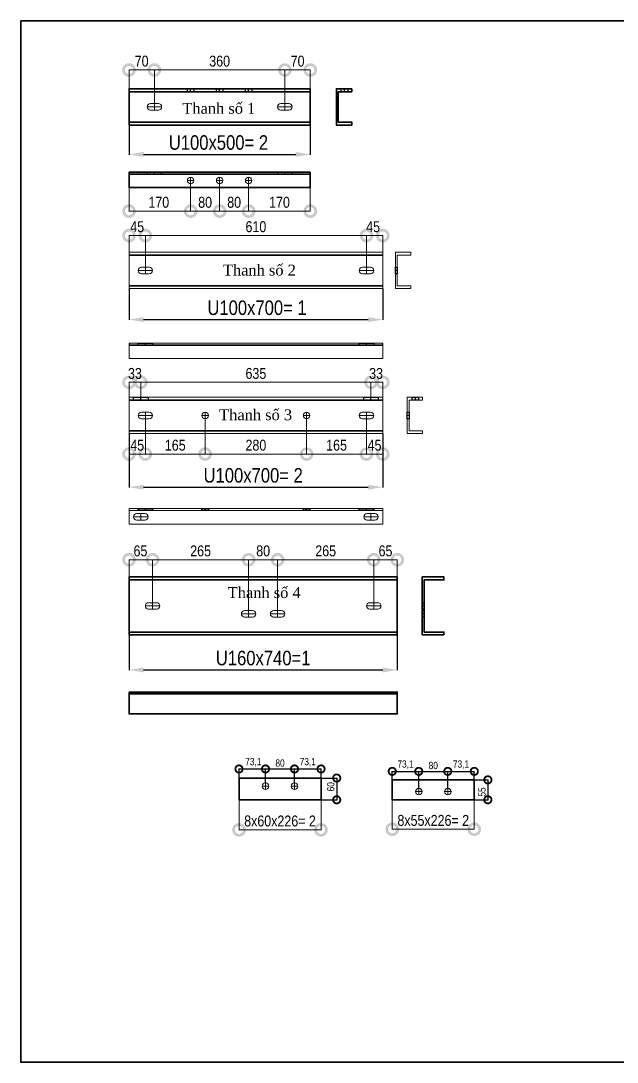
# Model space of a CAD drawing. Header units: millimetres. Extents: x -23083795 to 376618, y 113268 to 3804440.
# Drawn here: x 246092 to 254647, y 113268 to 128200 of the extents above; entities that cross this region are included whole.
import ezdxf

# ---------------------------------------------------------------- set-up
doc = ezdxf.new("R2010")
doc.units = ezdxf.units.MM
doc.header["$LTSCALE"] = 6
doc.layers.add('LAYER1', color=7, linetype='Continuous', lineweight=35)
doc.layers.add('netlonkhungten', color=32, linetype='Continuous', lineweight=35)
doc.styles.get("Standard").update_dxf_attribs({"font": 'VHELVCN_1.TTF', "height": 60})
doc.styles.add('Time new romen', font='times.ttf')

# ---------------------------------------------------------------- blocks, each defined once
blk = doc.blocks.new('lo fi 18- 5ly- HCD')
at = {"layer": 'LAYER1', "color": 1, "linetype": 'Continuous', "lineweight": 25, "ltscale": 5}
blk.add_line((0, 0), (0, 5), dxfattribs=at)
at = {"layer": 'LAYER1', "color": 7, "linetype": 'Continuous', "lineweight": 25, "ltscale": 5}
blk.add_lwpolyline([(-9, 5), (9, 5), (9, 0), (-9, 0)], close=True, dxfattribs=at)
blk = doc.blocks.new('lo fi 18- 8ly- HCD')
at = {"layer": 'LAYER1', "color": 1, "linetype": 'Continuous', "lineweight": 25, "ltscale": 5}
blk.add_line((0, 0), (0, 8), dxfattribs=at)
at = {"layer": 'LAYER1', "color": 7, "linetype": 'Continuous', "lineweight": 25, "ltscale": 5}
blk.add_lwpolyline([(-9, 8), (9, 8), (9, 0), (-9, 0)], close=True, dxfattribs=at)
blk = doc.blocks.new('Ovan 18x40')
at = {"layer": 'LAYER1', "color": 1, "linetype": 'Continuous', "lineweight": 9}
for p, q in [((-20, 0), (20, 0)), ((0, -9), (0, 9))]:
    blk.add_line(p, q, dxfattribs=at)
at = {"layer": 'LAYER1', "color": 7, "linetype": 'Continuous', "lineweight": 20}
blk.add_lwpolyline([(11, 9), (-11, 9, 1), (-11, -9), (11, -9, 1)], format="xyb", close=True, dxfattribs=at)
blk = doc.blocks.new('ovan 18x40- 5ly- HCD')
at = {"layer": 'LAYER1', "color": 1, "linetype": 'Continuous', "lineweight": 25, "ltscale": 5}
blk.add_line((0, 0), (0, 5), dxfattribs=at)
at = {"layer": 'LAYER1', "color": 7, "linetype": 'Continuous', "lineweight": 25, "ltscale": 5}
blk.add_lwpolyline([(-20, 5), (20, 5), (20, 0), (-20, 0)], close=True, dxfattribs=at)
blk = doc.blocks.new('ovan 18x40- 8ly- HCD')
at = {"layer": 'LAYER1', "color": 1, "linetype": 'Continuous', "lineweight": 25, "ltscale": 5}
blk.add_line((0, 0), (0, 8), dxfattribs=at)
at = {"layer": 'LAYER1', "color": 7, "linetype": 'Continuous', "lineweight": 25, "ltscale": 5}
blk.add_lwpolyline([(-20, 8), (20, 8), (20, 0), (-20, 0)], close=True, dxfattribs=at)
blk = doc.blocks.new('lo fi 18- HCB')
at = {"layer": 'LAYER1', "color": 1, "linetype": 'Continuous', "lineweight": 20}
for p, q in [((-9, 0), (9, 0)), ((0, -9), (0, 9))]:
    blk.add_line(p, q, dxfattribs=at)
at = {"layer": 'LAYER1', "color": 7, "linetype": 'Continuous', "lineweight": 20, "ltscale": 5}
blk.add_circle((0, 0), 9, dxfattribs=at)
blk = doc.blocks.new('_DotSmall')
at = {"color": 0, "linetype": 'ByBlock', "const_width": 0.5}
blk.add_lwpolyline([(-0.0625, 0, 1), (0.0625, 0, 1)], format="xyb", close=True, dxfattribs=at)

msp = doc.modelspace()

# ---------------------------------------------------------------- linework, layer by layer
at = {"color": 1, "linetype": 'Continuous', "lineweight": 9}
for p, q in [((247644.17554, 127226.56737), (247644.17554, 127497.40108)), ((247644.17554, 127494.80108), (248008.17554, 127494.80108)), ((248008.17554, 127013.36737), (248008.17554, 127497.40108)), ((248008.17554, 127013.36737), (248008.17554, 127497.40108)), ((248008.17554, 127494.80108), (249880.17554, 127494.80108)), ((249880.17554, 127013.36737), (249880.17554, 127497.40108)), ((249880.17554, 127013.36737), (249880.17554, 127497.40108)), ((249880.17554, 127494.80108), (250244.17554, 127494.80108)), ((250244.17554, 127226.56737), (250244.17554, 127497.40108)), ((247644.17554, 125806.24524), (247644.17554, 125467.9097)), ((248528.17554, 125863.44524), (248528.17554, 125467.9097)), ((248528.17554, 125863.44524), (248528.17554, 125467.9097)), ((248944.17554, 125863.44524), (248944.17554, 125467.9097)), ((248944.17554, 125863.44524), (248944.17554, 125467.9097)), ((249360.17554, 125863.44524), (249360.17554, 125467.9097)), ((249360.17554, 125863.44524), (249360.17554, 125467.9097)), ((250244.17554, 125806.24524), (250244.17554, 125467.9097)), ((247644.17554, 125470.5097), (248528.17554, 125470.5097)), ((248528.17554, 125470.5097), (248944.17554, 125470.5097)), ((248944.17554, 125470.5097), (249360.17554, 125470.5097)), ((249360.17554, 125470.5097), (250244.17554, 125470.5097)), ((247644.17554, 124881.75292), (247644.17554, 125123.18194)), ((247644.17554, 125120.58194), (247878.17554, 125120.58194)), ((247878.17554, 124668.55292), (247878.17554, 125123.18194)), ((247878.17554, 124668.55292), (247878.17554, 125123.18194)), ((247878.17554, 125120.58194), (251050.17554, 125120.58194)), ((251050.17554, 124668.55292), (251050.17554, 125123.18194)), ((251050.17554, 124668.55292), (251050.17554, 125123.18194)), ((251050.17554, 125120.58194), (251284.17554, 125120.58194)), ((251284.17554, 124881.75292), (251284.17554, 125123.18194)), ((247644.17554, 122802.43328), (247644.17554, 123019.20307)), ((247644.17554, 123016.60307), (247813.17554, 123016.60307)), ((247813.17554, 122802.43328), (247813.17554, 123019.20307)), ((247813.17554, 122802.43328), (247813.17554, 123019.20307)), ((247813.17554, 123016.60307), (251115.17554, 123016.60307)), ((251115.17554, 122802.43328), (251115.17554, 123019.20307)), ((251115.17554, 122802.43328), (251115.17554, 123019.20307)), ((251115.17554, 123016.60307), (251284.17554, 123016.60307)), ((251284.17554, 122802.43328), (251284.17554, 123019.20307)), ((247878.17554, 122493.03328), (247878.17554, 121985.18395)), ((247878.17554, 122493.03328), (247878.17554, 121985.18395)), ((248736.17554, 122493.03328), (248736.17554, 121985.18395)), ((248736.17554, 122493.03328), (248736.17554, 121985.18395)), ((250192.17554, 122493.03328), (250192.17554, 121985.18395)), ((250192.17554, 122493.03328), (250192.17554, 121985.18395)), ((251050.17554, 122493.03328), (251050.17554, 121985.18395)), ((251050.17554, 122493.03328), (251050.17554, 121985.18395)), ((247644.17554, 122279.83328), (247644.17554, 121985.18395)), ((251284.17554, 122279.83328), (251284.17554, 121985.18395)), ((247644.17554, 121987.78395), (247878.17554, 121987.78395)), ((247878.17554, 121987.78395), (248736.17554, 121987.78395)), ((248736.17554, 121987.78395), (250192.17554, 121987.78395)), ((250192.17554, 121987.78395), (251050.17554, 121987.78395)), ((251050.17554, 121987.78395), (251284.17554, 121987.78395)), ((247644.17554, 120227.14421), (247644.17554, 120474.80008)), ((247644.17554, 120472.20008), (247982.17554, 120472.20008)), ((247982.17554, 119857.94421), (247982.17554, 120474.80008)), ((247982.17554, 119857.94421), (247982.17554, 120474.80008)), ((247982.17554, 120472.20008), (249360.17554, 120472.20008)), ((249360.17554, 119743.54421), (249360.17554, 120474.80008)), ((249360.17554, 119743.54421), (249360.17554, 120474.80008)), ((249360.17554, 120472.20008), (249776.17554, 120472.20008)), ((249776.17554, 119743.54421), (249776.17554, 120474.80008)), ((249776.17554, 119743.54421), (249776.17554, 120474.80008)), ((249776.17554, 120472.20008), (251154.17554, 120472.20008)), ((251154.17554, 119857.94421), (251154.17554, 120474.80008)), ((251154.17554, 119857.94421), (251154.17554, 120474.80008)), ((251154.17554, 120472.20008), (251492.17554, 120472.20008)), ((251492.17554, 120227.14421), (251492.17554, 120474.80008))]:
    msp.add_line(p, q, dxfattribs=at)
at = {"layer": 'LAYER1', "color": 201, "linetype": 'Continuous'}
for p, q in [((250244.17554, 127183.66737), (247644.17554, 127183.66737)), ((247644.17554, 126746.86737), (250244.17554, 126746.86737)), ((247644.17554, 126002.54524), (250244.17554, 126002.54524)), ((251284.17554, 123551.14775), (247644.17554, 123551.14775)), ((251492.17554, 120184.24421), (247644.17554, 120184.24421)), ((251492.17554, 119435.44421), (247644.17554, 119435.44421)), ((247644.17554, 118547.72332), (251492.17554, 118547.72332))]:
    msp.add_line(p, q, dxfattribs=at)
at = {"layer": 'LAYER1', "color": 1, "linetype": 'Continuous', "lineweight": 25}
for p, q in [((247644.17554, 126702.66737), (247644.17554, 126279.5705)), ((250244.17554, 126702.66737), (250244.17554, 126279.5705)), ((247852.17554, 126284.7705), (250036.17554, 126284.7705)), ((247644.17554, 124357.85292), (247644.17554, 123910.26679)), ((251284.17554, 124357.85292), (251284.17554, 123910.26679)), ((247852.17554, 123915.46679), (251076.17554, 123915.46679)), ((247644.17554, 122278.53328), (247644.17554, 121507.1756)), ((251284.17554, 122278.53328), (251284.17554, 121507.1756)), ((247852.17554, 121512.3756), (251076.17554, 121512.3756)), ((247644.17554, 119391.24421), (247644.17554, 118887.24326)), ((251492.17554, 119391.24421), (251492.17554, 118887.24326)), ((247852.17554, 118892.44326), (251284.17554, 118892.44326)), ((249221.83526, 117344.80644), (249221.83526, 117477.45968)), ((249221.83526, 117472.25968), (249602.1481, 117472.25968)), ((249602.1481, 117274.60644), (249602.1481, 117477.45968)), ((249602.1481, 117274.60644), (249602.1481, 117477.45968)), ((249602.1481, 117472.25968), (250018.1481, 117472.25968)), ((250018.1481, 117274.60644), (250018.1481, 117477.45968)), ((250018.1481, 117274.60644), (250018.1481, 117477.45968)), ((250018.1481, 117472.25968), (250398.46094, 117472.25968)), ((250398.46094, 117344.80644), (250398.46094, 117477.45968)), ((251420.06307, 117318.80644), (251420.06307, 117442.88291)), ((251420.06307, 117437.68291), (251800.37591, 117437.68291)), ((251800.37591, 117196.60644), (251800.37591, 117442.88291)), ((251800.37591, 117196.60644), (251800.37591, 117442.88291)), ((251800.37591, 117437.68291), (252216.37591, 117437.68291)), ((252216.37591, 117196.60644), (252216.37591, 117442.88291)), ((252216.37591, 117196.60644), (252216.37591, 117442.88291)), ((252216.37591, 117437.68291), (252596.68875, 117437.68291)), ((252596.68875, 117318.80644), (252596.68875, 117442.88291)), ((250401.06094, 117342.20644), (250628.34491, 117342.20644)), ((250623.14491, 117342.20644), (250623.14491, 117030.20644)), ((252599.28875, 117316.20644), (252796.58737, 117316.20644)), ((252791.38737, 117316.20644), (252791.38737, 117030.20644)), ((250401.06094, 117030.20644), (250628.34491, 117030.20644)), ((252599.28875, 117030.20644), (252796.58737, 117030.20644))]:
    msp.add_line(p, q, dxfattribs=at)
at = {"layer": 'LAYER1', "color": 211, "linetype": 'Continuous'}
for p, q in [((247644.17554, 124838.85292), (251284.17554, 124838.85292)), ((251284.17554, 124402.05292), (247644.17554, 124402.05292))]:
    msp.add_line(p, q, dxfattribs=at)
at = {"layer": 'LAYER1', "color": 181, "linetype": 'Continuous'}
for p, q in [((247644.17554, 122759.53328), (251284.17554, 122759.53328)), ((251284.17554, 122322.73328), (247644.17554, 122322.73328))]:
    msp.add_line(p, q, dxfattribs=at)
at = {"layer": 'LAYER1', "color": 3, "linetype": 'Continuous', "lineweight": 20}
msp.add_line((247644.17554, 121179.27596), (251284.17554, 121179.27596), dxfattribs=at)
at = {"layer": 'LAYER1', "color": 4, "linetype": 'Continuous'}
for p, q in [((249221.83526, 117342.20644), (250398.46094, 117342.20644)), ((249221.83526, 117030.20644), (249221.83526, 117342.20644)), ((250398.46094, 117342.20644), (250398.46094, 117030.20644)), ((250398.46094, 117030.20644), (249221.83526, 117030.20644))]:
    msp.add_line(p, q, dxfattribs=at)
at = {"layer": 'LAYER1', "color": 1, "linetype": 'Continuous', "lineweight": 20}
for p, q in [((249555.3481, 117225.20644), (249648.9481, 117225.20644)), ((249602.1481, 117178.40644), (249602.1481, 117272.00644)), ((249971.3481, 117225.20644), (250064.9481, 117225.20644)), ((250018.1481, 117178.40644), (250018.1481, 117272.00644)), ((251753.57591, 117147.20644), (251847.17591, 117147.20644)), ((251800.37591, 117100.40644), (251800.37591, 117194.00644)), ((252169.57591, 117147.20644), (252263.17591, 117147.20644)), ((252216.37591, 117100.40644), (252216.37591, 117194.00644))]:
    msp.add_line(p, q, dxfattribs=at)
at = {"layer": 'LAYER1', "color": 3, "linetype": 'Continuous'}
for p, q in [((251420.06307, 117316.20644), (252596.68875, 117316.20644)), ((251420.06307, 117030.20644), (251420.06307, 117316.20644)), ((252596.68875, 117316.20644), (252596.68875, 117030.20644)), ((252596.68875, 117030.20644), (251420.06307, 117030.20644))]:
    msp.add_line(p, q, dxfattribs=at)
at = {"layer": 'LAYER1', "color": 1, "linetype": 'Continuous', "lineweight": 9}
for p, q in [((249221.83526, 117028.90644), (249221.83526, 116596.88578)), ((250398.46094, 117028.90644), (250398.46094, 116596.88578)), ((251420.06307, 117028.90644), (251420.06307, 116605.06809)), ((252596.68875, 117028.90644), (252596.68875, 116605.06809)), ((249221.83526, 116599.48578), (250398.46094, 116599.48578)), ((251420.06307, 116607.66809), (252596.68875, 116607.66809))]:
    msp.add_line(p, q, dxfattribs=at)
at = {"layer": 'LAYER1', "color": 7, "linetype": 'Continuous'}
for points in [[(250244.17554, 127225.26737), (247644.17554, 127225.26737), (247644.17554, 126705.26737), (250244.17554, 126705.26737)], [(250244.17554, 126028.54524), (247644.17554, 126028.54524), (247644.17554, 125807.54524), (250244.17554, 125807.54524)], [(247644.17554, 120225.84421), (251492.17554, 120225.84421), (251492.17554, 119393.84421), (247644.17554, 119393.84421)], [(247644.17554, 118573.72332), (251492.17554, 118573.72332), (251492.17554, 118261.72332), (247644.17554, 118261.72332)]]:
    msp.add_lwpolyline(points, close=True, dxfattribs=at)
at = {"layer": 'LAYER1', "color": 83, "linetype": 'Continuous'}
msp.add_lwpolyline([(250839.88093, 127225.26737), (250618.88093, 127225.26737), (250618.88093, 126705.26737), (250839.88093, 126705.26737), (250839.88093, 126746.86737), (250644.88093, 126746.86737), (250644.88093, 127183.66737), (250839.88093, 127183.66737), (250839.88093, 127225.26737)], dxfattribs=at)
at = {"layer": 'LAYER1', "color": 141, "linetype": 'Continuous', "lineweight": 20}
for points in [[(247644.17554, 124880.45292), (251284.17554, 124880.45292), (251284.17554, 124360.45292), (247644.17554, 124360.45292)], [(247644.17554, 123577.14775), (251284.17554, 123577.14775), (251284.17554, 123356.14775), (247644.17554, 123356.14775)]]:
    msp.add_lwpolyline(points, close=True, dxfattribs=at)
msp.add_lwpolyline([(251687.57951, 124880.45292), (251466.57951, 124880.45292), (251466.57951, 124360.45292), (251687.57951, 124360.45292), (251687.57951, 124402.05292), (251492.57951, 124402.05292), (251492.57951, 124838.85292), (251687.57951, 124838.85292), (251687.57951, 124880.45292)], dxfattribs=at)
at = {"layer": 'LAYER1', "color": 61, "linetype": 'Continuous', "lineweight": 20}
for points in [[(247644.17554, 122801.13328), (251284.17554, 122801.13328), (251284.17554, 122281.13328), (247644.17554, 122281.13328)], [(247644.17554, 121205.27596), (251284.17554, 121205.27596), (251284.17554, 120984.27596), (247644.17554, 120984.27596)]]:
    msp.add_lwpolyline(points, close=True, dxfattribs=at)
msp.add_lwpolyline([(251855.99307, 122801.13328), (251634.99307, 122801.13328), (251634.99307, 122281.13328), (251855.99307, 122281.13328), (251855.99307, 122322.73328), (251660.99307, 122322.73328), (251660.99307, 122759.53328), (251855.99307, 122759.53328), (251855.99307, 122801.13328)], dxfattribs=at)
at = {"layer": 'LAYER1', "color": 7, "linetype": 'Continuous'}
msp.add_lwpolyline([(252162.28973, 119393.84421), (252162.28973, 119435.44421), (251876.28973, 119435.44421), (251876.28973, 120184.24421), (252162.28973, 120184.24421), (252162.28973, 120225.84421), (251850.28973, 120225.84421), (251850.28973, 119393.84421), (252162.28973, 119393.84421)], dxfattribs=at)
at = {"layer": 'LAYER1', "color": 7, "linetype": 'Continuous', "lineweight": 20, "ltscale": 5}
for centre in [(249602.1481, 117225.20644), (250018.1481, 117225.20644), (251800.37591, 117147.20644), (252216.37591, 117147.20644)]:
    msp.add_circle(centre, 46.8, dxfattribs=at)
at = {"layer": 'LAYER1', "color": 1, "linetype": 'Continuous'}
for points in [[(247852.17554, 126319.43717), (247852.17554, 126250.10384), (247644.17554, 126284.7705)], [(250036.17554, 126319.43717), (250036.17554, 126250.10384), (250244.17554, 126284.7705)], [(247852.17554, 123950.13346), (247852.17554, 123880.80012), (247644.17554, 123915.46679)], [(251076.17554, 123950.13346), (251076.17554, 123880.80012), (251284.17554, 123915.46679)], [(247852.17554, 121547.04226), (247852.17554, 121477.70893), (247644.17554, 121512.3756)], [(251076.17554, 121547.04226), (251076.17554, 121477.70893), (251284.17554, 121512.3756)], [(247852.17554, 118927.10993), (247852.17554, 118857.7766), (247644.17554, 118892.44326)], [(251284.17554, 118927.10993), (251284.17554, 118857.7766), (251492.17554, 118892.44326)]]:
    msp.add_solid(points, dxfattribs=at)
at = {"layer": 'netlonkhungten'}
msp.add_lwpolyline([(246092.01776, 128199.67886), (266704.54895, 128199.67886), (266704.54895, 113268.16236), (246092.01776, 113268.16236)], close=True, dxfattribs=at)

# ---------------------------------------------------------------- block references
at = {"color": 1, "linetype": 'Continuous', "lineweight": 9, "xscale": 312, "yscale": 312, "zscale": 312, "rotation": 180}
for p in [(247644.17554, 127494.80108), (248008.17554, 127494.80108), (249880.17554, 127494.80108), (247644.17554, 125470.5097), (248528.17554, 125470.5097), (248944.17554, 125470.5097), (249360.17554, 125470.5097), (247644.17554, 125120.58194), (247878.17554, 125120.58194), (251050.17554, 125120.58194), (247644.17554, 123016.60307), (247813.17554, 123016.60307), (251115.17554, 123016.60307), (247644.17554, 121987.78395), (247878.17554, 121987.78395), (248736.17554, 121987.78395), (250192.17554, 121987.78395), (251050.17554, 121987.78395), (247644.17554, 120472.20008), (247982.17554, 120472.20008), (249360.17554, 120472.20008), (249776.17554, 120472.20008), (251154.17554, 120472.20008)]:
    msp.add_blockref('_DotSmall', p, dxfattribs=at)
at = {"color": 1, "linetype": 'Continuous', "lineweight": 9, "xscale": 312, "yscale": 312, "zscale": 312}
for p in [(248008.17554, 127494.80108), (249880.17554, 127494.80108), (250244.17554, 127494.80108), (248528.17554, 125470.5097), (248944.17554, 125470.5097), (249360.17554, 125470.5097), (250244.17554, 125470.5097), (247878.17554, 125120.58194), (251050.17554, 125120.58194), (251284.17554, 125120.58194), (247813.17554, 123016.60307), (251115.17554, 123016.60307), (251284.17554, 123016.60307), (247878.17554, 121987.78395), (248736.17554, 121987.78395), (250192.17554, 121987.78395), (251050.17554, 121987.78395), (251284.17554, 121987.78395), (247982.17554, 120472.20008), (249360.17554, 120472.20008), (249776.17554, 120472.20008), (251154.17554, 120472.20008), (251492.17554, 120472.20008)]:
    msp.add_blockref('_DotSmall', p, dxfattribs=at)
at = {"color": 7, "linetype": 'Continuous', "lineweight": 20, "xscale": 5.200000000011642, "yscale": 5.200000000011642, "zscale": 5.2}
for name, p in [('lo fi 18- 8ly- HCD', (248528.17554, 127183.66737)), ('lo fi 18- 8ly- HCD', (248944.17554, 127183.66737)), ('lo fi 18- 8ly- HCD', (249360.17554, 127183.66737)), ('lo fi 18- 8ly- HCD', (250735.88093, 127183.66737)), ('ovan 18x40- 5ly- HCD', (247878.17554, 123551.14775)), ('ovan 18x40- 5ly- HCD', (251050.17554, 123551.14775)), ('ovan 18x40- 8ly- HCD', (247813.17554, 122759.53328)), ('ovan 18x40- 8ly- HCD', (251115.17554, 122759.53328)), ('lo fi 18- 8ly- HCD', (251751.99307, 122759.53328)), ('ovan 18x40- 5ly- HCD', (247878.17554, 121179.27596)), ('lo fi 18- 5ly- HCD', (248736.17554, 121179.27596)), ('lo fi 18- 5ly- HCD', (250192.17554, 121179.27596)), ('ovan 18x40- 5ly- HCD', (251050.17554, 121179.27596)), ('ovan 18x40- 5ly- HCD', (247982.17554, 118547.72332)), ('ovan 18x40- 5ly- HCD', (249360.17554, 118547.72332)), ('ovan 18x40- 5ly- HCD', (249776.17554, 118547.72332)), ('ovan 18x40- 5ly- HCD', (251154.17554, 118547.72332))]:
    msp.add_blockref(name, p, dxfattribs=at)
at = {"color": 7, "linetype": 'Continuous', "lineweight": 20, "xscale": 5.200000000011642, "yscale": 5.200000000011642, "zscale": 5.2, "rotation": 90}
for p in [(250644.88093, 126965.26737), (251492.57951, 124620.45292), (251660.99307, 122541.13328), (251876.28973, 119809.84421), (251876.28973, 119695.44421)]:
    msp.add_blockref('lo fi 18- 5ly- HCD', p, dxfattribs=at)
at = {"color": 7, "linetype": 'Continuous', "lineweight": 20, "extrusion": (0, 0, -1), "xscale": 5.200000000011642, "yscale": 5.200000000011642, "zscale": -5.2}
for name, p in [('ovan 18x40- 5ly- HCD', (-248008.17554, 126002.54524)), ('ovan 18x40- 5ly- HCD', (-249880.17554, 126002.54524)), ('lo fi 18- HCB', (-248528.17554, 125911.54524)), ('lo fi 18- HCB', (-248944.17554, 125911.54524)), ('lo fi 18- HCB', (-249360.17554, 125911.54524))]:
    msp.add_blockref(name, p, dxfattribs=at)
at = {"layer": 'LAYER1', "color": 7, "linetype": 'Continuous', "lineweight": 20, "xscale": 5.200000000011642, "yscale": 5.200000000011642, "zscale": 5.2}
for p in [(248008.17554, 126965.26737), (249880.17554, 126965.26737), (247878.17554, 124620.45292), (251050.17554, 124620.45292), (247878.17554, 122541.13328), (251050.17554, 122541.13328), (247813.17554, 121088.27596), (251115.17554, 121088.27596), (247982.17554, 119809.84421), (251154.17554, 119809.84421), (249360.17554, 119695.44421), (249776.17554, 119695.44421)]:
    msp.add_blockref('Ovan 18x40', p, dxfattribs=at)
at = {"layer": 'LAYER1', "color": 7, "linetype": 'Continuous', "lineweight": 20, "ltscale": 5, "xscale": 5.200000000011642, "yscale": 5.200000000011642, "zscale": 5.2}
for p in [(248736.17554, 122541.13328), (250192.17554, 122541.13328)]:
    msp.add_blockref('lo fi 18- HCB', p, dxfattribs=at)
at = {"layer": 'LAYER1', "color": 1, "linetype": 'Continuous', "lineweight": 25, "xscale": 208, "yscale": 208, "zscale": 208}
for p, rotation in [((249221.83526, 117472.25968), 180), ((249602.1481, 117472.25968), 180), ((250018.1481, 117472.25968), 180), ((250623.14491, 117342.20644), 90), ((251420.06307, 117437.68291), 180), ((251800.37591, 117437.68291), 180), ((252216.37591, 117437.68291), 180), ((252791.38737, 117316.20644), 90), ((250623.14491, 117030.20644), 270), ((252791.38737, 117030.20644), 270)]:
    msp.add_blockref('_DotSmall', p, dxfattribs=dict(at, rotation=rotation))
for p in [(249602.1481, 117472.25968), (250018.1481, 117472.25968), (250398.46094, 117472.25968), (251800.37591, 117437.68291), (252216.37591, 117437.68291), (252596.68875, 117437.68291)]:
    msp.add_blockref('_DotSmall', p, dxfattribs=at)
at = {"layer": 'LAYER1', "color": 1, "linetype": 'Continuous', "lineweight": 9, "xscale": 312, "yscale": 312, "zscale": 312, "rotation": 180}
for p in [(249221.83526, 116599.48578), (251420.06307, 116607.66809)]:
    msp.add_blockref('_DotSmall', p, dxfattribs=at)
at = {"layer": 'LAYER1', "color": 1, "linetype": 'Continuous', "lineweight": 9, "xscale": 312, "yscale": 312, "zscale": 312}
for p in [(250398.46094, 116599.48578), (252596.68875, 116607.66809)]:
    msp.add_blockref('_DotSmall', p, dxfattribs=at)

# ---------------------------------------------------------------- texts
at = {"color": 7, "linetype": 'Continuous', "lineweight": 20, "char_height": 156, "attachment_point": 5}
for s, insert in [('70', (247825.18345, 127621.1757)), ('360', (248944.17554, 127620.95076)), ('70', (250062.17554, 127621.1757)), ('170', (248070.85889, 125596.88432)), ('80', (248736.17554, 125596.65937)), ('80', (249152.17554, 125596.65937)), ('170', (249802.17554, 125596.88432)), ('45', (247761.17554, 125246.73162)), ('610', (249464.17554, 125246.73162)), ('45', (251145.58871, 125246.73162)), ('33', (247728.67554, 123142.75274)), ('635', (249464.17554, 123142.75274)), ('33', (251188.03074, 123142.19935)), ('45', (247761.17554, 122113.93363)), ('165', (248307.17554, 122113.93363)), ('280', (249464.17554, 122113.93363)), ('165', (250621.17554, 122113.93363)), ('45', (251166.15336, 122113.93363)), ('65', (247808.27392, 120598.34975)), ('265', (248671.17554, 120598.34975)), ('80', (249568.17554, 120598.34975)), ('265', (250465.17554, 120598.34975)), ('65', (251323.17554, 120598.34975))]:
    msp.add_mtext(s, dxfattribs=dict(at, insert=insert))
at = {"layer": 'LAYER1', "color": 3, "style": 'Time new romen'}
for s, p in [('Thanh số 1', (248408.71836, 126867.42136)), ('Thanh số 2', (248990.7191, 124547.55651)), ('Thanh số 3', (248936.72574, 122473.02689)), ('Thanh số 4', (249059.84575, 119923.38911))]:
    msp.add_text(s, height=156, dxfattribs=at).set_placement(p)
at = {"layer": 'LAYER1', "color": 7, "linetype": 'Continuous', "lineweight": 20, "attachment_point": 5}
for s, insert, char_height in [('U100x500= 2', (248926.84571, 126453.56993), 208), ('U100x700= 1', (249480.34193, 124084.26621), 208), ('U100x700= 2', (249425.43953, 121681.17502), 208), ('U160x740=1', (249568.17554, 119061.24269), 208), ('73,1', (249426.74221, 117568.2441), 104), ('80', (249810.1481, 117556.35946), 104), ('73,1', (250208.30452, 117568.2441), 104), ('73,1', (251610.21949, 117533.66734), 104), ('80', (252008.37591, 117521.78269), 104), ('73,1', (252406.53233, 117533.66734), 104), ('8x60x226= 2', (249810.1481, 116725.63545), 156), ('8x55x226= 2', (252008.37591, 116733.81777), 156)]:
    msp.add_mtext(s, dxfattribs=dict(at, insert=insert, char_height=char_height))
at = {"layer": 'LAYER1', "color": 7, "linetype": 'Continuous', "lineweight": 20, "char_height": 104, "attachment_point": 5, "rotation": 90}
for s, insert in [('60', (250539.04512, 117217.77654)), ('55', (252707.28759, 117141.75244))]:
    msp.add_mtext(s, dxfattribs=dict(at, insert=insert))

doc.saveas('drawing.dxf')
